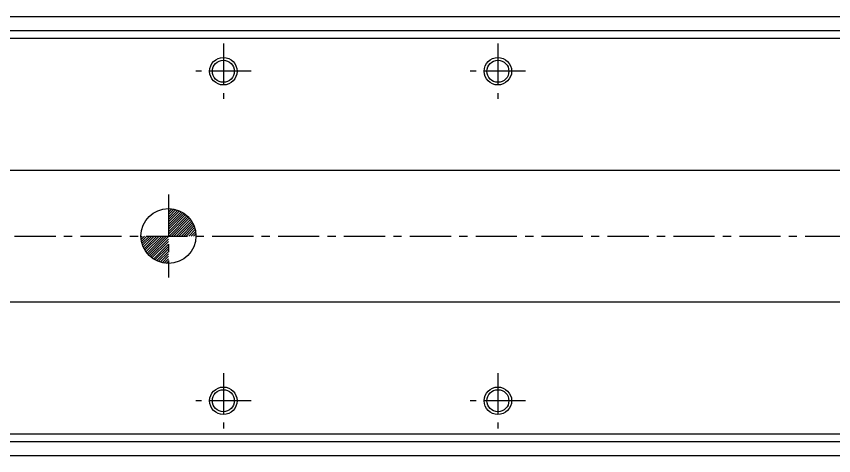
# Model space of a CAD drawing. Extents: x -613 to 599, y 141 to 558.
# Drawn here: x -312.5 to -163.6, y 208.3 to 288.3 of the extents above; entities that cross this region are included whole.
import ezdxf

# ---------------------------------------------------------------- set-up
doc = ezdxf.new("R2010")
doc.units = 0
doc.linetypes.add('CENTER', pattern=[12, 7.5, -1.5, 1.5, -1.5])
doc.linetypes.add('CONTINOUS', pattern=[0])
doc.layers.get('0').update_dxf_attribs({"linetype": 'CONTINUOUS'})
doc.layers.add('CENTER', color=1, linetype='CENTER')

# ---------------------------------------------------------------- blocks, each defined once
blk = doc.blocks.new('*X8')
at = {"color": 0}
for p, q in [((-284.77, 253.05), (-284.58, 253.25)), ((-284.77, 252.6), (-284.16, 253.21)), ((-284.77, 252.16), (-283.78, 253.15)), ((-284.77, 251.71), (-283.42, 253.06)), ((-284.77, 251.26), (-283.08, 252.96)), ((-284.77, 250.82), (-282.76, 252.83)), ((-284.77, 250.37), (-282.46, 252.68)), ((-284.77, 249.92), (-282.17, 252.52)), ((-284.77, 249.47), (-281.9, 252.34)), ((-284.77, 249.03), (-281.65, 252.15)), ((-284.77, 248.58), (-281.41, 251.95)), ((-284.65, 248.25), (-281.18, 251.73)), ((-284.21, 248.25), (-280.97, 251.49)), ((-283.76, 248.25), (-280.77, 251.24)), ((-283.31, 248.25), (-280.58, 250.98)), ((-282.87, 248.25), (-280.41, 250.7)), ((-282.42, 248.25), (-280.26, 250.41)), ((-281.97, 248.25), (-280.13, 250.1)), ((-281.52, 248.25), (-280.01, 249.77)), ((-281.08, 248.25), (-279.91, 249.42)), ((-280.63, 248.25), (-279.84, 249.04)), ((-280.18, 248.25), (-279.79, 248.64)), ((-289.77, 248.06), (-289.57, 248.25)), ((-289.74, 247.64), (-289.13, 248.25)), ((-289.67, 247.26), (-288.68, 248.25)), ((-289.59, 246.9), (-288.23, 248.25)), ((-289.48, 246.56), (-287.78, 248.25)), ((-289.35, 246.24), (-287.34, 248.25)), ((-289.2, 245.94), (-286.89, 248.25)), ((-289.04, 245.65), (-286.44, 248.25)), ((-288.87, 245.38), (-286, 248.25)), ((-288.67, 245.12), (-285.55, 248.25)), ((-288.47, 244.88), (-285.1, 248.25)), ((-288.25, 244.66), (-284.77, 248.13)), ((-288.01, 244.44), (-284.77, 247.69)), ((-287.77, 244.25), (-284.77, 247.24)), ((-287.5, 244.06), (-284.77, 246.79)), ((-287.22, 243.89), (-284.77, 246.34)), ((-286.93, 243.74), (-284.77, 245.9)), ((-286.62, 243.6), (-284.77, 245.45)), ((-286.29, 243.49), (-284.77, 245)), ((-285.94, 243.39), (-284.77, 244.55)), ((-285.57, 243.31), (-284.77, 244.11)), ((-285.17, 243.27), (-284.77, 243.66))]:
    blk.add_line(p, q, dxfattribs=at)

msp = doc.modelspace()

# ---------------------------------------------------------------- linework, layer by layer
at = {"color": 7, "linetype": 'CONTINOUS'}
for p, q in [((-435.77, 288.25), (585.23, 288.25)), ((-435.77, 285.65), (585.23, 285.65)), ((-435.77, 284.25), (585.23, 284.25)), ((-434.77, 260.25), (584.23, 260.25)), ((-434.77, 236.25), (584.23, 236.25)), ((-435.77, 212.25), (585.23, 212.25)), ((-435.77, 210.85), (585.23, 210.85)), ((-435.77, 208.25), (585.23, 208.25))]:
    msp.add_line(p, q, dxfattribs=at)
for centre, radius in [((-274.77, 278.25), 2.5), ((-274.77, 278.25), 2), ((-224.77, 278.25), 2.5), ((-224.77, 278.25), 2), ((-284.77, 248.25), 5), ((-274.77, 218.25), 2.5), ((-224.77, 218.25), 2.5), ((-274.77, 218.25), 2), ((-224.77, 218.25), 2)]:
    msp.add_circle(centre, radius, dxfattribs=at)
at = {"layer": 'CENTER', "color": 1, "linetype": 'CENTER'}
for p, q in [((-274.77, 283.29), (-274.77, 273.21)), ((-224.77, 283.29), (-224.77, 273.21)), ((-269.73, 278.25), (-279.81, 278.25)), ((-219.73, 278.25), (-229.81, 278.25)), ((-284.77, 255.79), (-284.77, 240.71)), ((-480.8, 248.25), (595.16, 248.25)), ((-274.77, 223.29), (-274.77, 213.21)), ((-224.77, 223.29), (-224.77, 213.21)), ((-269.73, 218.25), (-279.81, 218.25)), ((-219.73, 218.25), (-229.81, 218.25))]:
    msp.add_line(p, q, dxfattribs=at)

# ---------------------------------------------------------------- block references
at = {"color": 7, "linetype": 'CONTINUOUS'}
msp.add_blockref('*X8', (0, 0), dxfattribs=at)

doc.saveas('drawing.dxf')
